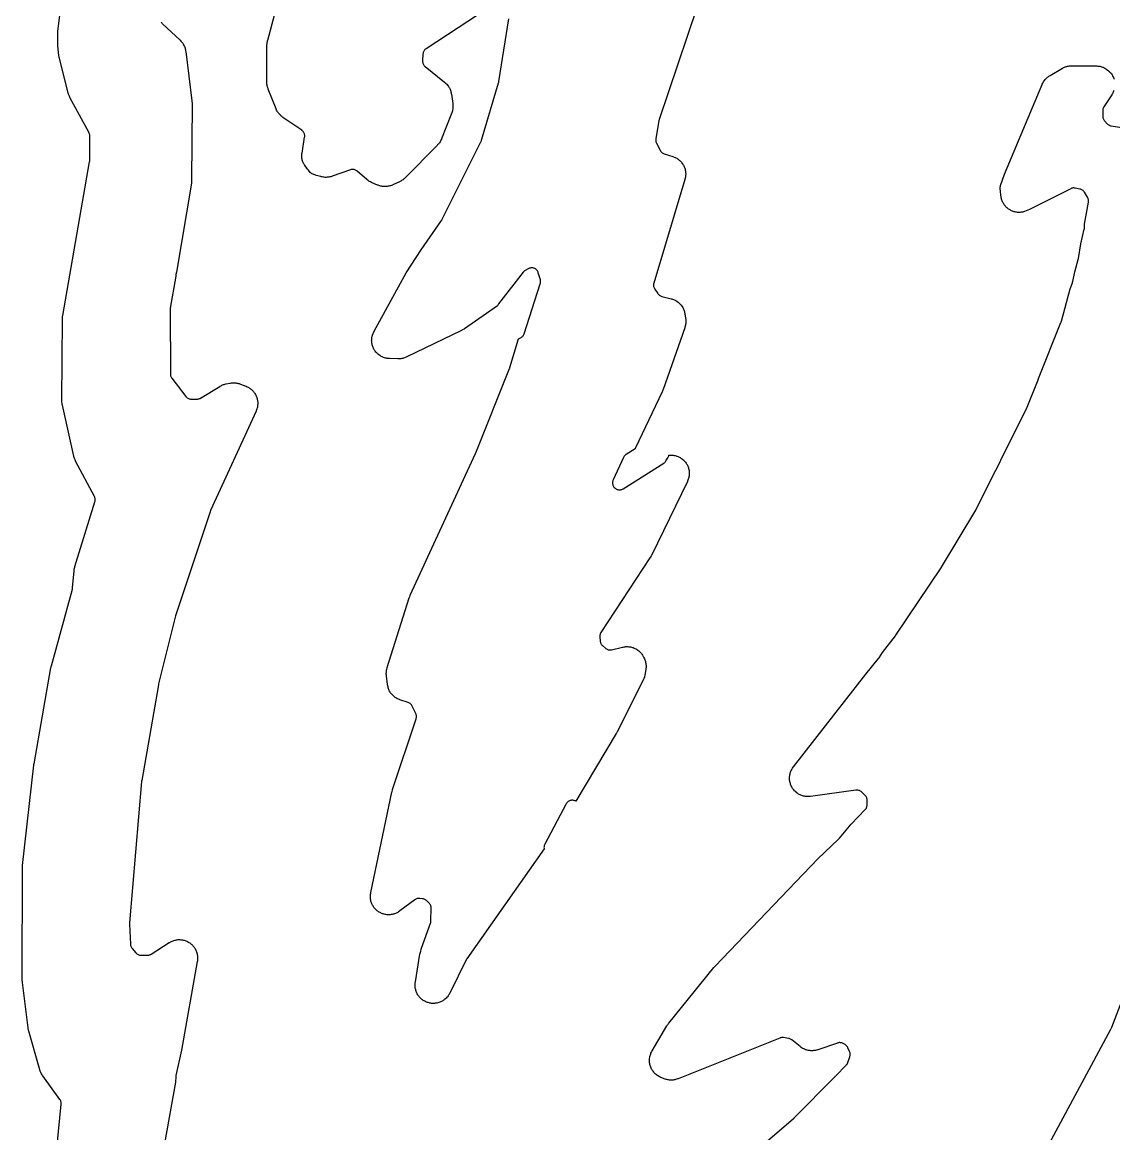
# Model space of a CAD drawing. Header units: millimetres. Extents: x 0 to 194, y 0 to 298.
# Drawn here: x 4.64 to 51.7, y 49.39 to 97.33 of the extents above; entities that cross this region are included whole.
import ezdxf

# ---------------------------------------------------------------- set-up
doc = ezdxf.new("R2010")
doc.units = ezdxf.units.MM
doc.layers.add('CUT', color=7, linetype='CONTINUOUS')

msp = doc.modelspace()

# ---------------------------------------------------------------- linework, layer by layer
at = {"layer": 'CUT'}
for points in [[(5.8814, 46.0933), (6.3254, 50.6671), (6.3268, 50.6982), (6.325, 50.7293), (6.3199, 50.76), (6.3117, 50.79), (6.3005, 50.819), (6.2863, 50.8467), (6.2693, 50.8728), (5.5277, 51.8903), (5.5164, 51.9065), (5.4946, 51.9394), (5.4742, 51.9732), (5.4601, 51.9992), (5.4427, 52.0347), (5.4309, 52.0619), (5.4168, 52.0987), (5.4043, 52.1362), (5.3984, 52.1551), (4.9208, 53.8252), (4.9163, 53.8421), (4.908, 53.876), (4.901, 53.9102), (4.8954, 53.9446), (4.8929, 53.9619), (4.6503, 55.9193), (4.6477, 55.9471), (4.6434, 56.0169), (4.6426, 56.0448), (4.6475, 60.8472), (4.6482, 60.8722), (4.6517, 60.9346), (4.6538, 60.9595), (5.1414, 65.2884), (5.1432, 65.3023), (5.1482, 65.3368), (5.1504, 65.3505), (5.8788, 69.4898), (5.8829, 69.5103), (5.8943, 69.5611), (5.8993, 69.5813), (6.8028, 72.8871), (6.8087, 72.9137), (6.8123, 72.9406), (6.8744, 73.6665), (6.8771, 73.6907), (6.8839, 73.7388), (6.8932, 73.7866), (6.9051, 73.8337), (6.9117, 73.8571), (7.7783, 76.6419), (7.7857, 76.6705), (7.7902, 76.6997), (7.7918, 76.7293), (7.7905, 76.7588), (7.7863, 76.7881), (7.7793, 76.8168), (7.7694, 76.8447), (7.7569, 76.8715), (6.9459, 78.4015), (6.937, 78.4193), (6.9199, 78.4554), (6.9044, 78.4922), (6.894, 78.5202), (6.8818, 78.5583), (6.8714, 78.5968), (6.8665, 78.6162), (6.372, 80.8164), (6.3671, 80.8415), (6.3588, 80.8918), (6.3533, 80.9427), (6.3507, 80.9937), (6.3502, 81.0192), (6.3721, 84.5309), (6.3726, 84.5497), (6.3744, 84.5873), (6.3777, 84.6247), (6.3827, 84.662), (6.3855, 84.6806), (7.5487, 91.3188), (7.5521, 91.344), (7.5532, 91.3694), (7.5575, 92.418), (7.5561, 92.4479), (7.5518, 92.4775), (7.5445, 92.5065), (7.5344, 92.5347), (7.5215, 92.5617), (6.6984, 94.0877), (6.6899, 94.1043), (6.6735, 94.1379), (6.6586, 94.1722), (6.6484, 94.1983), (6.6364, 94.2337), (6.6258, 94.2695), (6.6209, 94.2875), (6.2223, 95.8787), (6.1718, 96.3324), (6.1831, 96.9368), (6.5482, 99.9741)], [(24.7698, 97.9709), (22.0523, 96.193), (22.0273, 96.1747), (22.0043, 96.154), (21.9836, 96.131), (21.9654, 96.106), (21.9498, 96.0792), (21.9371, 96.051), (21.9273, 96.0216), (21.9207, 95.9914), (21.9171, 95.9607), (21.8994, 95.6775), (21.899, 95.6488), (21.9013, 95.6202), (21.9064, 95.5919), (21.9141, 95.5643), (21.9245, 95.5375), (21.9373, 95.5118), (21.9525, 95.4875), (21.97, 95.4647), (21.9896, 95.4438), (22.0111, 95.4247), (22.8482, 94.7532), (22.8644, 94.7395), (22.8963, 94.7113), (22.9268, 94.6817), (22.9486, 94.6584), (22.9762, 94.626), (22.9957, 94.6008), (23.0201, 94.566), (23.0372, 94.539), (23.0582, 94.502), (23.0726, 94.4736), (23.09, 94.4348), (23.1016, 94.4051), (23.1153, 94.3648), (23.1241, 94.3341), (23.1339, 94.2927), (23.1417, 94.2509), (23.1452, 94.2299), (23.2017, 93.822), (23.2043, 93.7991), (23.2083, 93.7532), (23.2099, 93.7071), (23.2094, 93.6726), (23.2063, 93.6266), (23.2022, 93.5923), (23.1944, 93.5469), (23.1869, 93.5132), (23.1745, 93.4688), (23.1598, 93.4252), (23.1519, 93.4035), (22.7205, 92.3062), (22.7117, 92.2853), (22.6929, 92.2438), (22.6721, 92.2034), (22.6549, 92.1739), (22.6301, 92.1357), (22.6101, 92.1081), (22.5815, 92.0727), (22.5512, 92.0388), (22.5356, 92.0222), (21.1576, 90.6276), (21.1431, 90.6135), (21.1135, 90.5862), (21.0827, 90.5601), (21.0587, 90.5417), (21.0257, 90.5185), (21.0002, 90.5023), (20.9653, 90.4821), (20.9295, 90.4636), (20.9114, 90.4547), (20.6206, 90.3204), (20.6014, 90.3121), (20.5627, 90.2964), (20.5232, 90.2824), (20.4932, 90.2734), (20.4527, 90.2632), (20.422, 90.2569), (20.3807, 90.2505), (20.3495, 90.2472), (20.3078, 90.2446), (20.2764, 90.2442), (20.2346, 90.2455), (20.2034, 90.248), (20.1619, 90.2532), (20.1311, 90.2586), (20.0902, 90.2676), (20.06, 90.2758), (20.0202, 90.2886), (19.981, 90.3033), (19.9616, 90.311), (19.7237, 90.4128), (19.7024, 90.4225), (19.6605, 90.4431), (19.6196, 90.4659), (19.5899, 90.4845), (19.5517, 90.5114), (19.5149, 90.5402), (19.4968, 90.5551), (19.0867, 90.912), (19.064, 90.9298), (19.0398, 90.9454), (19.0142, 90.9586), (18.9874, 90.9693), (18.9598, 90.9774), (18.9315, 90.9828), (18.9028, 90.9854), (18.874, 90.9853), (18.8453, 90.9824), (18.8171, 90.9768), (18.7895, 90.9685), (18.0081, 90.6915), (17.9863, 90.6844), (17.9424, 90.6713), (17.8979, 90.6604), (17.8642, 90.654), (17.8188, 90.6478), (17.7846, 90.6448), (17.7388, 90.6432), (17.7044, 90.6438), (17.6587, 90.6468), (17.6246, 90.6509), (17.5794, 90.6586), (17.5347, 90.6686), (17.5125, 90.6741), (17.3191, 90.7279), (17.2982, 90.7342), (17.2568, 90.7479), (17.2161, 90.7635), (17.1863, 90.7768), (17.1473, 90.7963), (17.1188, 90.8123), (17.1045, 90.8214), (17.0853, 90.8366), (17.0604, 90.8585), (17.0287, 90.8893), (17.0061, 90.9135), (16.9775, 90.9473), (16.9507, 90.9824), (16.9377, 91.0003), (16.8082, 91.1882), (16.796, 91.2068), (16.7726, 91.2445), (16.7512, 91.2833), (16.7365, 91.3132), (16.7253, 91.3394), (16.7215, 91.3525), (16.7114, 91.3953), (16.7055, 91.4278), (16.6996, 91.4714), (16.6969, 91.5043), (16.6953, 91.5482), (16.6958, 91.5812), (16.6985, 91.6252), (16.7034, 91.6689), (16.7064, 91.6907), (16.8179, 92.3784), (16.8211, 92.4064), (16.8216, 92.4347), (16.8195, 92.4628), (16.8147, 92.4907), (16.8074, 92.518), (16.7975, 92.5444), (16.7852, 92.5698), (16.7705, 92.594), (16.7537, 92.6166), (16.7347, 92.6376), (16.7139, 92.6567), (16.6914, 92.6738), (15.8829, 93.2283), (15.8649, 93.2413), (15.8296, 93.2681), (15.7957, 93.2967), (15.7714, 93.3193), (15.7404, 93.351), (15.7185, 93.3759), (15.6908, 93.4106), (15.6714, 93.4375), (15.6472, 93.4747), (15.6306, 93.5035), (15.6102, 93.5429), (15.5919, 93.5832), (15.5832, 93.6036), (15.2476, 94.4486), (15.2401, 94.4688), (15.2262, 94.5094), (15.2142, 94.5506), (15.2067, 94.5819), (15.1987, 94.6241), (15.1943, 94.656), (15.1903, 94.6987), (15.1885, 94.7416), (15.188, 94.7631), (15.1941, 96.3391), (15.1946, 96.3585), (15.1964, 96.3973), (15.1999, 96.436), (15.2038, 96.4649), (15.2106, 96.5031), (15.2191, 96.541), (15.2237, 96.5599), (15.8381, 98.8418)], [(34.1316, 99.1615), (32.1055, 93.1427), (32.0989, 93.1202), (32.0941, 93.0973), (31.9591, 92.3047), (31.9554, 92.2734), (31.9551, 92.242), (31.958, 92.2106), (31.9642, 92.1797), (31.9737, 92.1497), (31.9862, 92.1208), (32.1382, 91.8148), (32.1528, 91.7889), (32.1698, 91.7645), (32.1892, 91.7419), (32.2107, 91.7214), (32.2342, 91.703), (32.2593, 91.6871), (32.2859, 91.6738), (32.3137, 91.6632), (32.6924, 91.5395), (32.7129, 91.5322), (32.7534, 91.5167), (32.7933, 91.4993), (32.8224, 91.4848), (32.8604, 91.4637), (32.888, 91.4464), (32.9237, 91.4217), (32.9496, 91.4019), (32.9828, 91.3738), (33.0066, 91.3516), (33.0369, 91.3205), (33.0584, 91.2961), (33.0856, 91.2621), (33.1047, 91.2358), (33.1285, 91.1994), (33.1449, 91.1713), (33.1651, 91.1328), (33.1788, 91.1032), (33.1951, 91.0629), (33.2058, 91.0322), (33.2182, 90.9905), (33.226, 90.9589), (33.2343, 90.9163), (33.2389, 90.884), (33.2431, 90.8408), (33.2446, 90.8082), (33.2445, 90.7648), (33.2429, 90.7323), (33.2387, 90.689), (33.2339, 90.6568), (33.2255, 90.6142), (33.2151, 90.572), (33.2093, 90.551), (31.87, 86.0826), (31.8629, 86.0537), (31.8587, 86.0242), (31.8574, 85.9944), (31.8591, 85.9647), (31.8637, 85.9353), (31.8712, 85.9064), (31.8816, 85.8785), (31.8946, 85.8517), (31.9103, 85.8264), (32.045, 85.6306), (32.0636, 85.6063), (32.0845, 85.5841), (32.1076, 85.5641), (32.1326, 85.5466), (32.1593, 85.5316), (32.1874, 85.5195), (32.2165, 85.5103), (32.6204, 85.4051), (32.6413, 85.3991), (32.6825, 85.3862), (32.7232, 85.3713), (32.753, 85.3587), (32.7921, 85.34), (32.8206, 85.3246), (32.8576, 85.3022), (32.8845, 85.2841), (32.9192, 85.2583), (32.9443, 85.2377), (32.9764, 85.2086), (32.9993, 85.1857), (33.0285, 85.1537), (33.0491, 85.1287), (33.075, 85.0941), (33.0932, 85.0672), (33.1157, 85.0302), (33.1311, 85.0018), (33.15, 84.9628), (33.1626, 84.933), (33.1776, 84.8924), (33.1874, 84.8614), (33.1984, 84.8196), (33.2074, 84.7773), (33.2114, 84.756), (33.2425, 84.5647), (33.2455, 84.5425), (33.2505, 84.498), (33.2533, 84.4532), (33.2537, 84.4197), (33.2519, 84.3749), (33.249, 84.3414), (33.2428, 84.2971), (33.2366, 84.2641), (33.226, 84.2205), (33.2134, 84.1776), (33.2065, 84.1562), (32.2734, 81.4935), (32.2649, 81.471), (32.242, 81.4153), (32.2322, 81.3933), (31.0794, 78.9707), (31.068, 78.9431), (31.0672, 78.9406), (30.6747, 78.6896), (30.6514, 78.6731), (30.6298, 78.6545), (30.6101, 78.6339), (30.5924, 78.6115), (30.5769, 78.5875), (30.5637, 78.5621), (30.1182, 77.5924), (30.1071, 77.565), (30.0989, 77.5366), (30.0935, 77.5075), (30.0909, 77.4781), (30.0913, 77.4485), (30.0946, 77.4191), (30.1008, 77.3902), (30.1098, 77.362), (30.1215, 77.3349), (30.1358, 77.309), (30.1527, 77.2847), (30.1718, 77.2621), (30.193, 77.2415), (30.2162, 77.2232), (30.2411, 77.2072), (30.2674, 77.1937), (30.2949, 77.1829), (30.3234, 77.1748), (30.3525, 77.1696), (30.382, 77.1673), (30.4115, 77.1679), (30.4409, 77.1714), (30.4698, 77.1778), (30.4979, 77.187), (30.525, 77.1989), (30.5507, 77.2134), (32.2983, 78.3148), (32.3205, 78.3303), (32.3413, 78.3477), (32.3604, 78.3669), (32.3777, 78.3878), (32.393, 78.4101), (32.4779, 78.5465), (32.4919, 78.5717), (32.5035, 78.5981), (32.5125, 78.6255), (32.5188, 78.6537), (32.5189, 78.6548), (32.5212, 78.6552), (32.5543, 78.6584), (32.5986, 78.6605), (32.6318, 78.6604), (32.6761, 78.6582), (32.7092, 78.6548), (32.753, 78.6482), (32.7856, 78.6417), (32.8286, 78.6308), (32.8603, 78.621), (32.9021, 78.606), (32.9327, 78.5931), (32.9727, 78.574), (33.002, 78.5582), (33.0399, 78.5353), (33.0675, 78.5167), (33.103, 78.4901), (33.1285, 78.4689), (33.1613, 78.439), (33.1846, 78.4154), (33.2142, 78.3823), (33.2352, 78.3565), (33.2614, 78.3207), (33.2797, 78.293), (33.3022, 78.2548), (33.3177, 78.2254), (33.3364, 78.1852), (33.3489, 78.1544), (33.3635, 78.1126), (33.3729, 78.0807), (33.3834, 78.0376), (33.3896, 78.0049), (33.3957, 77.961), (33.3987, 77.9279), (33.4005, 77.8836), (33.4002, 77.8504), (33.3976, 77.8061), (33.3941, 77.7731), (33.3872, 77.7293), (33.3804, 77.6968), (33.3692, 77.6538), (33.3592, 77.6222), (33.3438, 77.5806), (33.3264, 77.5398), (33.3172, 77.5196), (31.771, 74.3396), (31.7575, 74.314), (31.7218, 74.2511), (31.7067, 74.2264), (29.5923, 71.0085), (29.5777, 70.9838), (29.5655, 70.9578), (29.5559, 70.9308), (29.5489, 70.903), (29.5446, 70.8746), (29.543, 70.846), (29.5442, 70.8173), (29.5593, 70.6465), (29.563, 70.6187), (29.5694, 70.5914), (29.5782, 70.5648), (29.5895, 70.5392), (29.6032, 70.5147), (29.6191, 70.4916), (29.637, 70.4701), (29.6569, 70.4503), (29.7818, 70.3374), (29.8043, 70.319), (29.8285, 70.3028), (29.8541, 70.289), (29.8809, 70.2778), (29.9087, 70.2693), (29.9371, 70.2634), (29.9661, 70.2604), (29.9951, 70.2602), (30.0241, 70.2627), (30.0526, 70.2681), (30.5242, 70.3806), (30.5463, 70.3853), (30.5908, 70.3935), (30.6356, 70.3996), (30.6694, 70.4024), (30.7146, 70.4039), (30.7485, 70.4033), (30.7936, 70.4002), (30.8273, 70.3963), (30.8719, 70.3887), (30.9049, 70.3813), (30.9485, 70.3693), (30.9807, 70.3587), (31.0229, 70.3424), (31.0539, 70.3286), (31.0942, 70.3081), (31.1236, 70.2912), (31.1617, 70.2668), (31.1892, 70.2471), (31.2246, 70.219), (31.2501, 70.1966), (31.2825, 70.165), (31.3056, 70.1402), (31.3347, 70.1056), (31.3551, 70.0786), (31.3806, 70.0412), (31.4041, 70.0026), (31.4154, 69.983), (31.4365, 69.9441), (31.4474, 69.9228), (31.4678, 69.8798), (31.486, 69.8358), (31.4979, 69.8021), (31.5113, 69.7564), (31.5195, 69.7216), (31.528, 69.6747), (31.5325, 69.6393), (31.536, 69.5918), (31.5367, 69.5561), (31.5352, 69.5085), (31.5311, 69.461), (31.5284, 69.4373), (31.5006, 69.2373), (31.4965, 69.2132), (31.4872, 69.1652), (31.4752, 69.1178), (31.4643, 69.0828), (31.4473, 69.037), (31.4278, 68.9922), (31.4174, 68.9701), (30.2899, 66.7208), (30.282, 66.7057), (30.2615, 66.6684), (30.253, 66.6536), (28.5043, 63.7389), (28.4917, 63.746), (28.4646, 63.7581), (28.4363, 63.7674), (28.4073, 63.7738), (28.3778, 63.7774), (28.3481, 63.778), (28.3184, 63.7757), (28.2892, 63.7704), (28.2606, 63.7623), (28.2592, 63.7618), (28.2328, 63.7515), (28.2075, 63.7387), (28.1835, 63.7235), (28.161, 63.7062), (28.1403, 63.6868), (28.1215, 63.6656), (28.1048, 63.6427), (28.0903, 63.6183), (27.1709, 61.8854), (27.158, 61.8576), (27.1479, 61.8287), (27.1409, 61.7989), (27.1369, 61.7686), (27.136, 61.738), (27.1383, 61.7075), (27.1422, 61.6853), (23.8057, 56.9365), (23.7931, 56.9169), (23.782, 56.8965), (23.0769, 55.4636), (23.0667, 55.444), (23.0453, 55.4054), (23.022, 55.3679), (23.0032, 55.3407), (22.9763, 55.3056), (22.9549, 55.2804), (22.9248, 55.2481), (22.901, 55.2251), (22.8678, 55.196), (22.8419, 55.1754), (22.8061, 55.1496), (22.7783, 55.1317), (22.7401, 55.1096), (22.7107, 55.0944), (22.6704, 55.0762), (22.6397, 55.064), (22.5979, 55.0498), (22.5661, 55.0407), (22.5231, 55.0306), (22.4905, 55.0247), (22.4468, 55.0189), (22.4138, 55.0161), (22.3697, 55.0147), (22.3366, 55.0152), (22.2925, 55.018), (22.2597, 55.0218), (22.2161, 55.029), (22.1837, 55.0359), (22.1411, 55.0473), (22.1096, 55.0574), (22.0682, 55.0729), (22.0379, 55.0861), (21.9983, 55.1056), (21.9693, 55.1216), (21.9318, 55.1449), (21.9046, 55.1637), (21.8696, 55.1906), (21.8443, 55.212), (21.8121, 55.2421), (21.7891, 55.2659), (21.7599, 55.2991), (21.7393, 55.325), (21.7136, 55.3609), (21.6957, 55.3887), (21.6736, 55.4269), (21.6584, 55.4563), (21.6402, 55.4965), (21.628, 55.5273), (21.6138, 55.5691), (21.6047, 55.6009), (21.5946, 55.6439), (21.5887, 55.6764), (21.5829, 55.7202), (21.5802, 55.7532), (21.5787, 55.7973), (21.5792, 55.8304), (21.5821, 55.8744), (21.5871, 55.9183), (21.5902, 55.9402), (21.7877, 57.1406), (21.8204, 57.2693), (21.8412, 57.3514), (21.8435, 57.3605), (21.8546, 57.4043), (22.2468, 58.478), (22.2564, 58.5098), (22.2625, 58.5425), (22.2649, 58.5756), (22.2747, 59.1215), (22.2737, 59.1527), (22.2694, 59.1837), (22.2618, 59.214), (22.2512, 59.2434), (22.2376, 59.2715), (22.2211, 59.298), (22.202, 59.3227), (22.1804, 59.3453), (22.0665, 59.4526), (22.0456, 59.4705), (22.0231, 59.4864), (21.9993, 59.5003), (21.9743, 59.5118), (21.9483, 59.5211), (21.9216, 59.5279), (21.8944, 59.5322), (21.7812, 59.545), (21.7529, 59.5468), (21.7246, 59.5459), (21.6964, 59.5424), (21.6687, 59.5363), (21.6417, 59.5275), (21.6157, 59.5162), (21.5908, 59.5026), (21.5674, 59.4866), (20.922, 59.0013), (20.9043, 58.9887), (20.8683, 58.9642), (20.831, 58.9415), (20.8024, 58.9258), (20.7631, 58.9069), (20.7331, 58.8941), (20.6922, 58.879), (20.6611, 58.8691), (20.6189, 58.858), (20.587, 58.8513), (20.5439, 58.8443), (20.5115, 58.8407), (20.468, 58.8379), (20.4353, 58.8375), (20.3918, 58.8389), (20.3592, 58.8416), (20.316, 58.8473), (20.2839, 58.8531), (20.2414, 58.8629), (20.21, 58.8718), (20.1687, 58.8857), (20.1383, 58.8976), (20.0985, 58.9154), (20.0694, 58.9302), (20.0315, 58.9518), (20.004, 58.9693), (19.9684, 58.9945), (19.9426, 59.0146), (19.9096, 59.0431), (19.886, 59.0656), (19.8559, 59.0972), (19.8345, 59.1218), (19.8076, 59.1561), (19.7888, 59.1828), (19.7653, 59.2195), (19.7491, 59.2479), (19.7293, 59.2867), (19.7159, 59.3165), (19.7, 59.3571), (19.6896, 59.388), (19.6776, 59.4299), (19.6702, 59.4618), (19.6624, 59.5046), (19.6581, 59.537), (19.6545, 59.5804), (19.6534, 59.6131), (19.654, 59.6567), (19.656, 59.6893), (19.6608, 59.7326), (19.6677, 59.7756), (19.6717, 59.797), (20.5827, 64.1259), (20.5885, 64.1503), (20.6048, 64.2109), (20.612, 64.2349), (21.6214, 67.2914), (21.6291, 67.3189), (21.6341, 67.347), (21.6364, 67.3754), (21.636, 67.4039), (21.6329, 67.4323), (21.6271, 67.4602), (21.6187, 67.4875), (21.6077, 67.5138), (21.4559, 67.8348), (21.4418, 67.8612), (21.4251, 67.886), (21.406, 67.909), (21.3848, 67.93), (21.3616, 67.9489), (21.3366, 67.9652), (21.3101, 67.9791), (21.2823, 67.9902), (20.9278, 68.1123), (20.9064, 68.1203), (20.864, 68.1373), (20.8226, 68.1565), (20.7923, 68.1724), (20.753, 68.1957), (20.7244, 68.2146), (20.6877, 68.2417), (20.6612, 68.2635), (20.6274, 68.2942), (20.6033, 68.3185), (20.5728, 68.3525), (20.5513, 68.3791), (20.5244, 68.416), (20.5057, 68.4447), (20.4826, 68.4841), (20.4669, 68.5145), (20.448, 68.5561), (20.4355, 68.588), (20.4209, 68.6313), (20.4116, 68.6642), (20.4015, 68.7088), (20.3937, 68.7538), (20.3903, 68.7764), (20.3448, 69.1483), (20.3426, 69.1723), (20.3393, 69.2203), (20.3386, 69.2684), (20.34, 69.3044), (20.3444, 69.3524), (20.3497, 69.388), (20.3592, 69.4352), (20.3713, 69.4818), (20.3779, 69.505), (21.328, 72.5063), (21.3373, 72.5328), (21.3627, 72.5983), (21.3736, 72.6241), (24.187, 78.7351), (24.1901, 78.7421), (24.1943, 78.7517), (24.1972, 78.7588), (25.6523, 82.3965), (25.6573, 82.41), (25.6638, 82.4289), (25.6682, 82.4427), (26.0304, 83.6842), (26.0901, 83.7048), (26.1187, 83.7163), (26.1459, 83.7307), (26.1715, 83.7478), (26.1952, 83.7674), (26.2168, 83.7894), (26.236, 83.8135), (26.2527, 83.8394), (26.2666, 83.8668), (26.2776, 83.8956), (26.9776, 86.0479), (26.9855, 86.0769), (26.9904, 86.1065), (26.9923, 86.1365), (26.9912, 86.1665), (26.9872, 86.1963), (26.9801, 86.2255), (26.8916, 86.5259), (26.8816, 86.5545), (26.8688, 86.5819), (26.8533, 86.6078), (26.8352, 86.6321), (26.8148, 86.6544), (26.7923, 86.6746), (26.7678, 86.6924), (26.7417, 86.7076), (26.7142, 86.7201), (26.6855, 86.7298), (26.656, 86.7366), (26.626, 86.7403), (26.5958, 86.7411), (26.5656, 86.7387), (26.5359, 86.7334), (26.5068, 86.725), (26.4787, 86.7138), (26.4519, 86.6998), (26.3212, 86.6231), (26.2975, 86.6076), (26.2753, 86.5899), (26.2549, 86.5702), (26.2364, 86.5487), (25.1801, 85.1913), (25.1613, 85.1643), (25.1457, 85.1354), (25.1266, 85.0951), (23.703, 84.1081), (23.6883, 84.0984), (23.6586, 84.0794), (23.6281, 84.0617), (23.597, 84.0451), (23.5813, 84.0372), (21.2165, 82.8965), (21.1968, 82.8876), (21.1572, 82.8707), (21.1168, 82.8558), (21.086, 82.8461), (21.0443, 82.8351), (21.0128, 82.8284), (20.9702, 82.8214), (20.9382, 82.8178), (20.8952, 82.8149), (20.8521, 82.8141), (20.8306, 82.8142), (20.481, 82.8246), (20.4591, 82.8258), (20.4155, 82.8292), (20.372, 82.8348), (20.3397, 82.8405), (20.297, 82.8502), (20.2654, 82.8591), (20.2238, 82.873), (20.1932, 82.8848), (20.1532, 82.9027), (20.1239, 82.9175), (20.0858, 82.9391), (20.0581, 82.9567), (20.0223, 82.982), (19.9964, 83.0022), (19.9632, 83.0308), (19.9394, 83.0534), (19.9092, 83.0851), (19.8877, 83.1099), (19.8607, 83.1444), (19.8418, 83.1712), (19.8182, 83.2082), (19.802, 83.2367), (19.7821, 83.2757), (19.7687, 83.3057), (19.7528, 83.3465), (19.7424, 83.3776), (19.7305, 83.4198), (19.7231, 83.4518), (19.7154, 83.4949), (19.7112, 83.5275), (19.7077, 83.5712), (19.7067, 83.604), (19.7074, 83.6478), (19.7096, 83.6805), (19.7146, 83.724), (19.72, 83.7564), (19.7241, 83.7754), (19.7257, 83.7796), (19.7301, 83.7911), (19.7482, 83.8385), (19.8151, 84.0129), (21.1994, 86.519), (21.8353, 87.512), (22.7135, 88.7782), (22.7251, 88.7963), (22.7401, 88.8217), (22.7504, 88.8406), (22.9831, 89.3069), (22.9834, 89.3075), (22.991, 89.3217), (23.5855, 90.5144), (24.4253, 92.1974), (24.4358, 92.2211), (24.4443, 92.2456), (25.1808, 94.7138), (25.1859, 94.7334), (25.1921, 94.7606), (25.1959, 94.7805), (25.6157, 97.4764)], [(10.6313, 97.3561), (10.6451, 97.3276), (10.6619, 97.3006), (10.6814, 97.2756), (10.7034, 97.2528), (11.4368, 96.5699), (11.4528, 96.5542), (11.484, 96.5221), (11.5136, 96.4885), (11.5345, 96.4622), (11.5606, 96.4258), (11.5787, 96.3976), (11.6011, 96.3588), (11.6163, 96.3289), (11.6347, 96.2881), (11.6469, 96.2569), (11.6611, 96.2144), (11.6702, 96.1821), (11.6801, 96.1384), (11.6879, 96.0944), (11.6912, 96.0722), (11.9572, 93.938), (11.9598, 93.9089), (11.9642, 93.836), (11.9649, 93.8067), (11.9452, 90.5291), (11.9448, 90.5111), (11.9431, 90.475), (11.94, 90.439), (11.9354, 90.4032), (11.9328, 90.3853), (11.2888, 86.5556), (11.2667, 86.452), (11.2628, 86.4295), (11.2606, 86.4068), (11.2589, 86.3777), (11.0271, 84.9989), (11.0239, 84.9739), (11.0229, 84.9487), (11.0275, 82.1632), (11.0289, 82.1352), (11.0328, 82.1074), (11.0394, 82.08), (11.0485, 82.0535), (11.06, 82.0278), (11.0739, 82.0034), (11.09, 81.9804), (11.694, 81.198), (11.7137, 81.175), (11.7356, 81.1541), (11.7595, 81.1356), (11.7851, 81.1195), (11.8122, 81.1061), (11.8406, 81.0954), (11.8699, 81.0877), (11.8997, 81.083), (11.93, 81.0814), (12.1741, 81.0801), (12.2016, 81.0813), (12.2289, 81.0849), (12.2558, 81.091), (12.2819, 81.0996), (12.3072, 81.1105), (12.3313, 81.1237), (13.164, 81.6293), (13.1813, 81.6393), (13.2162, 81.6585), (13.252, 81.676), (13.2794, 81.688), (13.3166, 81.7024), (13.3449, 81.7119), (13.3832, 81.7229), (13.4219, 81.7322), (13.4414, 81.7364), (13.5983, 81.7668), (13.6189, 81.7703), (13.6603, 81.7763), (13.7019, 81.7804), (13.7332, 81.7821), (13.775, 81.7823), (13.8063, 81.781), (13.8479, 81.7773), (13.879, 81.7731), (13.9201, 81.7656), (13.9507, 81.7586), (13.9909, 81.7473), (14.0306, 81.7341), (14.0503, 81.7271), (14.2812, 81.6384), (14.3011, 81.6302), (14.3406, 81.6128), (14.3793, 81.5935), (14.4075, 81.5777), (14.4441, 81.5548), (14.4707, 81.5364), (14.5049, 81.5101), (14.5296, 81.4892), (14.5612, 81.4598), (14.5838, 81.4366), (14.6124, 81.4042), (14.6326, 81.379), (14.658, 81.3441), (14.6757, 81.317), (14.6976, 81.2798), (14.7127, 81.2512), (14.7309, 81.2121), (14.7432, 81.1821), (14.7576, 81.1414), (14.7669, 81.1104), (14.7773, 81.0685), (14.7836, 81.0368), (14.79, 80.9941), (14.7932, 80.9619), (14.7955, 80.9188), (14.7956, 80.8864), (14.7937, 80.8433), (14.7907, 80.8111), (14.7847, 80.7683), (14.7787, 80.7366), (14.7686, 80.6946), (14.7595, 80.6635), (14.7455, 80.6227), (14.7295, 80.5826), (14.721, 80.5628), (12.7625, 76.2687), (12.7562, 76.2539), (12.7482, 76.2333), (12.7427, 76.2182), (11.2646, 71.7675), (11.2612, 71.7565), (11.2568, 71.7414), (11.2538, 71.7303), (10.5238, 68.7974), (10.5214, 68.7871), (10.5184, 68.7729), (10.5164, 68.7625), (9.7921, 64.6289), (9.7901, 64.6157), (9.7877, 64.5976), (9.7863, 64.5843), (9.2706, 58.4943), (9.2696, 58.4748), (9.269, 58.448), (9.2693, 58.4285), (9.3088, 57.5666), (9.3115, 57.5382), (9.3168, 57.5103), (9.3247, 57.4829), (9.3353, 57.4565), (9.3482, 57.4311), (9.3635, 57.4071), (9.3811, 57.3847), (9.5443, 57.1949), (9.5645, 57.1736), (9.5868, 57.1544), (9.6108, 57.1374), (9.6363, 57.1229), (9.6631, 57.1109), (9.691, 57.1017), (9.7197, 57.0951), (9.7488, 57.0915), (9.7782, 57.0907), (10.0505, 57.0965), (10.0777, 57.0984), (10.1046, 57.1027), (10.1311, 57.1094), (10.1568, 57.1185), (10.1815, 57.1298), (10.2052, 57.1434), (10.9816, 57.6378), (11.0001, 57.649), (11.0377, 57.6704), (11.0762, 57.69), (11.1058, 57.7033), (11.146, 57.7192), (11.1767, 57.7296), (11.2182, 57.7415), (11.2498, 57.7489), (11.2923, 57.7567), (11.3244, 57.761), (11.3675, 57.7648), (11.3999, 57.766), (11.4431, 57.7656), (11.4754, 57.7637), (11.5184, 57.7591), (11.5505, 57.7541), (11.5928, 57.7455), (11.6242, 57.7374), (11.6655, 57.7247), (11.696, 57.7137), (11.7359, 57.6971), (11.7652, 57.6832), (11.8033, 57.6629), (11.8311, 57.6463), (11.8672, 57.6223), (11.8932, 57.6031), (11.9268, 57.5758), (11.9509, 57.5542), (11.9817, 57.5238), (12.0036, 57.5), (12.0313, 57.4668), (12.0509, 57.4409), (12.0753, 57.4052), (12.0922, 57.3776), (12.1131, 57.3398), (12.1273, 57.3107), (12.1444, 57.271), (12.1578, 57.2353), (12.1712, 57.1937), (12.1813, 57.1561), (12.1906, 57.113), (12.196, 57.0805), (12.201, 57.0368), (12.2032, 57.0039), (12.204, 56.9599), (12.203, 56.9269), (12.1994, 56.8831), (12.1937, 56.8395), (12.1904, 56.8177), (11.5023, 52.999), (11.265, 51.9055), (11.2603, 51.8776), (11.2583, 51.8493), (11.2524, 51.6123), (10.7762, 48.9696)], [(36.4724, 48.8353), (37.8957, 50.0481), (37.9055, 50.0569), (37.9188, 50.0692), (37.9282, 50.0784), (39.6685, 51.8476), (39.6904, 51.8682), (39.7091, 51.8875), (39.7153, 51.8952), (40.1615, 52.3488), (40.1833, 52.3735), (40.2022, 52.4005), (40.2181, 52.4294), (40.2307, 52.4599), (40.3203, 52.7155), (40.3283, 52.7424), (40.3338, 52.7699), (40.3367, 52.7978), (40.337, 52.8258), (40.3346, 52.8538), (40.3297, 52.8814), (40.3222, 52.9084), (40.3122, 52.9346), (40.242, 53.0957), (40.2297, 53.1206), (40.2152, 53.1443), (40.1986, 53.1665), (40.18, 53.1871), (40.1595, 53.2059), (40.1374, 53.2227), (40.1138, 53.2374), (40.0279, 53.2856), (40.0028, 53.2982), (39.9766, 53.3084), (39.9496, 53.3161), (39.922, 53.3212), (39.894, 53.3238), (39.8659, 53.3237), (39.8379, 53.3209), (39.8103, 53.3156), (39.7834, 53.3077), (38.9453, 53.019), (38.9236, 53.0121), (38.8801, 52.9995), (38.8359, 52.9892), (38.8024, 52.9831), (38.7574, 52.9772), (38.7235, 52.9745), (38.6782, 52.9732), (38.6442, 52.9739), (38.5989, 52.9772), (38.5652, 52.9813), (38.5205, 52.9891), (38.4873, 52.9967), (38.4436, 53.0089), (38.4114, 53.0198), (38.3691, 53.0364), (38.3382, 53.0504), (38.2978, 53.0712), (38.2684, 53.0882), (38.2304, 53.113), (38.1936, 53.1396), (38.1756, 53.1534), (37.8194, 53.44), (37.7944, 53.458), (37.7677, 53.4734), (37.7395, 53.486), (37.7102, 53.4956), (37.6801, 53.5022), (37.4597, 53.5385), (37.4327, 53.5417), (37.4055, 53.5425), (37.3783, 53.5408), (37.3514, 53.5366), (37.325, 53.53), (37.2993, 53.521), (32.9157, 51.7647), (32.895, 51.757), (32.8533, 51.7426), (32.811, 51.7303), (32.7788, 51.7226), (32.7355, 51.7145), (32.7027, 51.7101), (32.6588, 51.7062), (32.6257, 51.705), (32.5816, 51.7055), (32.5487, 51.7075), (32.5048, 51.7123), (32.4722, 51.7175), (32.429, 51.7266), (32.397, 51.735), (32.355, 51.7482), (32.3136, 51.7635), (32.2931, 51.7717), (32.1764, 51.8215), (32.1556, 51.8311), (32.1144, 51.8512), (32.0743, 51.8734), (32.0452, 51.8915), (32.0075, 51.9177), (31.9804, 51.9387), (31.9456, 51.9685), (31.9207, 51.9922), (31.8892, 52.0254), (31.8668, 52.0515), (31.8388, 52.0878), (31.8192, 52.116), (31.7951, 52.1549), (31.7785, 52.185), (31.7584, 52.2262), (31.7429, 52.2624), (31.7274, 52.3046), (31.7162, 52.3403), (31.7052, 52.383), (31.6984, 52.4154), (31.6916, 52.459), (31.6881, 52.4919), (31.6856, 52.536), (31.6853, 52.5691), (31.6871, 52.6132), (31.69, 52.6461), (31.6962, 52.6898), (31.7023, 52.7223), (31.7127, 52.7652), (31.722, 52.7969), (31.7366, 52.8386), (31.749, 52.8693), (31.7675, 52.9093), (31.788, 52.9484), (31.7987, 52.9677), (32.4372, 54.0537), (32.4462, 54.0682), (32.4646, 54.097), (32.484, 54.125), (32.5046, 54.1522), (32.5151, 54.1657), (34.4629, 56.5582), (34.4746, 56.572), (34.5045, 56.6058), (34.5167, 56.6191), (38.9448, 61.2446), (39.8364, 62.095), (39.8487, 62.1073), (39.8649, 62.1248), (39.8764, 62.1378), (40.3785, 62.7422), (40.9851, 63.3758), (41.0033, 63.3967), (41.0195, 63.4192), (41.0336, 63.4431), (41.0454, 63.4682), (41.0549, 63.4943), (41.0619, 63.5211), (41.0664, 63.5485), (41.0683, 63.5762), (41.0727, 63.7632), (41.0719, 63.794), (41.0679, 63.8246), (41.0608, 63.8546), (41.0506, 63.8837), (41.0375, 63.9116), (41.0216, 63.938), (41.0031, 63.9626), (40.9822, 63.9853), (40.8332, 64.1304), (40.8105, 64.1504), (40.7859, 64.168), (40.7597, 64.183), (40.732, 64.1953), (40.7033, 64.2048), (40.6738, 64.2113), (40.6437, 64.2148), (40.6135, 64.2153), (40.5834, 64.2128), (38.6265, 63.9462), (38.6045, 63.9438), (38.5603, 63.9399), (38.516, 63.9383), (38.4828, 63.9387), (38.4385, 63.9415), (38.4055, 63.9452), (38.3617, 63.9523), (38.3292, 63.9592), (38.2863, 63.9705), (38.2546, 63.9806), (38.2131, 63.9962), (38.1826, 64.0093), (38.1428, 64.0289), (38.1137, 64.045), (38.076, 64.0683), (38.0486, 64.0872), (38.0134, 64.1142), (37.9881, 64.1357), (37.9557, 64.166), (37.9326, 64.1899), (37.9033, 64.2232), (37.8827, 64.2493), (37.8569, 64.2853), (37.8389, 64.3133), (37.8167, 64.3517), (37.8016, 64.3813), (37.7833, 64.4217), (37.7712, 64.4526), (37.757, 64.4947), (37.748, 64.5267), (37.738, 64.5699), (37.7321, 64.6026), (37.7265, 64.6466), (37.7238, 64.6797), (37.7225, 64.724), (37.7232, 64.7573), (37.7263, 64.8015), (37.7302, 64.8345), (37.7376, 64.8782), (37.7448, 64.9107), (37.7565, 64.9535), (37.7668, 64.9851), (37.7826, 65.0265), (37.796, 65.0569), (37.8158, 65.0966), (37.8321, 65.1256), (37.8558, 65.1631), (37.8813, 65.1994), (37.8944, 65.2172), (41.0072, 69.2196), (41.5517, 69.8858), (41.5606, 69.8972), (41.5723, 69.9131), (41.5806, 69.9249), (41.7328, 70.1525), (42.2908, 70.8701), (42.2972, 70.8786), (42.3058, 70.8905), (42.3119, 70.8992), (44.2593, 73.8082), (44.2633, 73.8143), (44.2687, 73.8229), (44.2726, 73.8292), (45.7532, 76.2952), (45.759, 76.3053), (45.7668, 76.3194), (45.7722, 76.3297), (46.6164, 78.021), (46.7454, 78.2587), (46.7498, 78.2671), (46.7556, 78.2788), (46.7598, 78.2874), (46.8927, 78.5745), (47.9479, 80.6884), (47.9532, 80.6997), (47.9603, 80.7154), (47.9652, 80.7269), (48.4365, 81.9089), (48.4367, 81.9093), (48.4424, 81.9223), (48.4497, 81.9404), (48.4548, 81.9537), (48.4576, 81.9617), (49.4243, 84.3857), (49.4301, 84.4017), (49.4375, 84.4237), (49.4424, 84.44), (49.8241, 85.8391), (49.9147, 86.096), (49.9202, 86.1134), (49.9271, 86.1374), (49.9315, 86.1551), (50.0216, 86.5629), (50.1687, 87.1022), (50.172, 87.1157), (50.1762, 87.1344), (50.1789, 87.148), (50.2879, 87.7693), (50.4275, 88.4016), (50.4324, 88.4299), (50.4345, 88.4585), (50.4389, 88.6301), (50.6052, 89.5782), (50.609, 89.6086), (50.6096, 89.6391), (50.6071, 89.6696), (50.6015, 89.6997), (50.5929, 89.7291), (50.5814, 89.7574), (50.567, 89.7844), (50.4379, 89.9995), (50.4205, 90.0254), (50.4004, 90.0494), (50.378, 90.0711), (50.3534, 90.0904), (50.327, 90.1071), (50.299, 90.1209), (50.2697, 90.1317), (50.2395, 90.1394), (50.038, 90.1796), (50.0099, 90.1839), (49.9816, 90.1854), (49.9532, 90.1843), (49.925, 90.1805), (49.8974, 90.1741), (49.8704, 90.165), (49.8445, 90.1535), (48.0685, 89.2609), (47.8493, 89.1646), (47.8127, 89.1544), (47.7811, 89.1472), (47.7385, 89.1395), (47.7064, 89.1354), (47.6632, 89.1319), (47.6308, 89.1308), (47.5875, 89.1315), (47.5552, 89.1336), (47.5121, 89.1384), (47.4801, 89.1436), (47.4378, 89.1525), (47.4064, 89.1607), (47.3651, 89.1737), (47.3347, 89.1849), (47.2948, 89.2017), (47.2656, 89.2158), (47.2275, 89.2364), (47.1998, 89.2532), (47.1639, 89.2774), (47.1379, 89.2968), (47.1045, 89.3244), (47.0805, 89.3462), (47.0499, 89.3768), (47.0281, 89.4008), (47.0006, 89.4342), (46.9812, 89.4602), (46.957, 89.4961), (46.9402, 89.5238), (46.9196, 89.5619), (46.9055, 89.5911), (46.8886, 89.631), (46.8775, 89.6614), (46.8645, 89.7027), (46.8563, 89.7341), (46.8474, 89.7764), (46.8405, 89.8191), (46.8375, 89.8406), (46.8112, 90.0761), (46.8092, 90.0989), (46.8064, 90.1445), (46.806, 90.1902), (46.8074, 90.2245), (46.8116, 90.27), (46.8151, 90.2946), (46.99, 90.7749), (48.6122, 94.6456), (48.6206, 94.6645), (48.6383, 94.7018), (48.6577, 94.7383), (48.6735, 94.7649), (48.6962, 94.7995), (48.7144, 94.8246), (48.7401, 94.8569), (48.7605, 94.8803), (48.7891, 94.9101), (48.8116, 94.9314), (48.8428, 94.9585), (48.8671, 94.9777), (48.9007, 95.0018), (48.9354, 95.0243), (48.953, 95.0352), (49.4848, 95.3472), (49.5026, 95.3571), (49.5386, 95.3761), (49.5755, 95.3934), (49.6037, 95.4052), (49.642, 95.4191), (49.6711, 95.4283), (49.7105, 95.4387), (49.7403, 95.4451), (49.7805, 95.452), (49.8019, 95.4546), (49.9349, 95.4561), (49.971, 95.4565), (49.9971, 95.4568), (50.0982, 95.458), (50.9527, 95.4469), (50.9749, 95.446), (51.0192, 95.4433), (51.0633, 95.4383), (51.0961, 95.433), (51.1396, 95.4237), (51.1717, 95.4151), (51.214, 95.4016), (51.2452, 95.39), (51.256, 95.3853), (51.2923, 95.3663), (51.3209, 95.3495), (51.358, 95.3252), (51.3938, 95.2991), (51.4114, 95.2856), (51.4724, 95.2364), (51.4898, 95.2217), (51.5238, 95.1913), (51.5562, 95.1593), (51.5792, 95.134), (51.5928, 95.1176), (51.6035, 95.1026), (51.6275, 95.0652), (51.644, 95.0364), (51.6642, 94.9968), (51.6824, 94.9563), (51.6908, 94.9362), (51.6981, 94.9164), (51.7118, 94.8756)], [(51.7069, 94.3886), (51.6959, 94.3583), (51.6794, 94.3185), (51.6657, 94.2893), (51.6455, 94.2513), (51.6234, 94.2143), (51.612, 94.1961), (51.2728, 93.6835), (51.2577, 93.6581), (51.2452, 93.6313), (51.2354, 93.6034), (51.2283, 93.5747), (51.2242, 93.5454), (51.2229, 93.5159), (51.2245, 93.2789), (51.2264, 93.2475), (51.2315, 93.2166), (51.2398, 93.1863), (51.2512, 93.1571), (51.2656, 93.1292), (51.2829, 93.103), (51.3028, 93.0788), (51.4145, 92.9562), (51.4349, 92.9359), (51.4571, 92.9176), (51.481, 92.9016), (51.5063, 92.8879), (51.5328, 92.8767), (51.5603, 92.8681), (51.5885, 92.8621), (52.0274, 92.7914)], [(53.7132, 59.4676), (51.5993, 53.98), (51.5883, 53.9538), (51.5587, 53.8893), (51.546, 53.8639), (47.7756, 46.8624)]]:
    msp.add_lwpolyline(points, dxfattribs=at)

doc.saveas('drawing.dxf')
